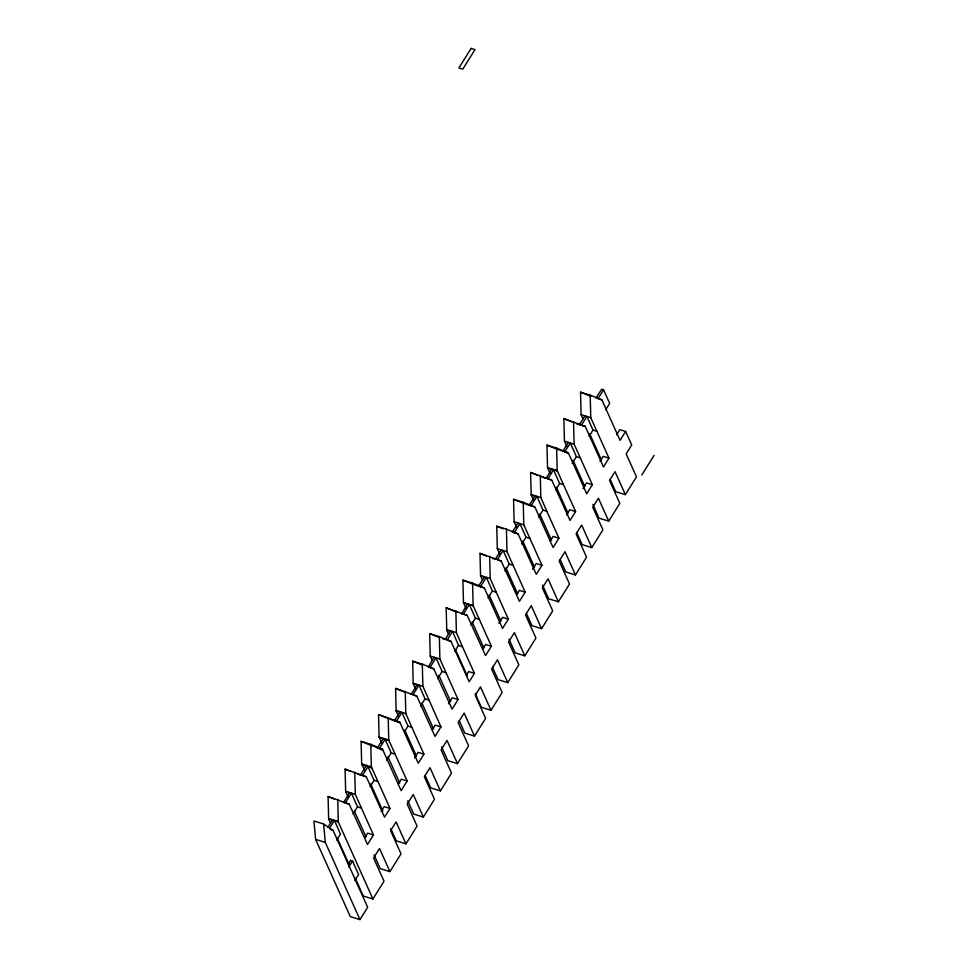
<?xml version="1.0" encoding="UTF-8"?>
<svg xmlns="http://www.w3.org/2000/svg" width="968" height="968" viewBox="0 0 968 968"><rect width="100%" height="100%" fill="white"/><g stroke="black" fill="none" stroke-linecap="round" stroke-linejoin="round"><path stroke-width="1.45" d="M327.849 827.204L332.508 820.198M343.616 802.436L349.521 792.828L345.649 791.63L345.092 769.149L366.279 776.784L384.55 817.161L390.019 808.401L371.337 766.837L370.78 744.356L361.112 741.379L361.669 763.861L364.597 770.359M360.483 774.993L366.025 766.124M377.133 748.349L383.159 738.717M394.266 720.942L400.002 712.085L396.142 710.887L395.585 688.405L416.748 696.04L435.031 736.406L440.972 726.895L422.871 686.251L422.314 664.157L412.646 661.18L413.203 683.662L415.683 689.155M445.159 639.521L450.604 630.809L450.616 631.499L446.756 630.301L446.188 607.819L467.169 615.37L485.537 655.59L491.393 646.237L473.134 605.617L472.578 583.123L462.91 580.147L463.466 602.628L465.983 608.255M461.724 613.724L467.387 603.959M478.494 586.184L484.423 577.037L480.551 575.839L479.995 553.357L501.17 560.98L519.441 601.358L525.188 592.162L506.99 551.663L506.421 529.157L496.753 526.181L497.31 548.662L499.791 554.192M501.194 549.885L495.362 559.202L492.785 558.403M517.989 523.01L512.302 532.11L518.098 533.9L536.296 574.387L541.983 565.288L523.785 524.801L523.228 502.307L513.56 499.319L514.117 521.812L516.585 527.318M529.097 505.236L535.038 496.161L531.178 494.975L530.621 472.493L551.736 480.092L570.031 520.421L575.585 511.54L557.193 470.605L556.636 448.124L546.968 445.147L547.525 467.629L550.175 473.534M551.591 469.25L546.146 478.398L542.286 477.2M562.698 451.487L568.349 442.436M584.962 415.853L579.457 424.662L576.88 423.863L585.216 426.356L603.463 466.939L608.969 458.13L590.77 417.644L590.202 395.162L580.534 392.173L581.102 414.667L582.954 418.793M596.07 398.078L601.624 389.196L603.56 389.789L609.683 403.414L605.714 409.766M329.786 827.797L334.432 820.356L340.446 834.15L336.707 840.127M379.069 748.954L385.095 739.31L391.217 752.935L395.077 754.12M396.202 721.535L401.938 712.363L407.976 726.109L411.848 727.307L423.923 754.169L418.261 763.22L399.869 722.273L378.536 714.578L379.093 737.071L381.755 743.013M480.43 586.777L486.347 577.315L492.385 591.061L496.257 592.259L508.333 619.121L502.501 628.462L484.242 587.842L472.578 583.123M497.298 559.794L503.118 550.477L509.241 564.102L513.113 565.288M514.226 532.702L519.925 523.603L526.048 537.228L529.907 538.426M531.033 505.841L536.962 496.342L542.975 510.124L546.847 511.322L558.923 538.184L553.091 547.513L534.893 507.026L523.228 502.307M581.393 425.254L586.898 416.446L593.021 430.07L596.893 431.268M603.56 389.789L598.006 398.683L601.878 399.869L620.077 440.367L625.63 431.474L619.822 429.695L616.652 434.765M353.042 814.003L357.494 806.864L351.444 793.131L345.322 802.932L343.386 802.339M370.175 786.597L374.084 780.341L367.961 766.716L362.419 775.586L366.279 776.784M386.692 760.158L391.217 752.935M404.442 731.772L407.976 726.109M420.572 705.962L425.025 698.835L418.999 685.066L412.888 694.842L416.748 696.04M437.633 678.665L442.134 671.477L436.036 657.816L429.913 667.593L433.785 668.791L452.08 709.12L458.07 699.537L439.896 659.002L439.339 636.617L429.671 633.641L430.228 656.122L432.091 660.249M454.742 651.307L458.493 645.305L462.547 646.902L474.429 673.365L469.178 681.762L450.955 641.312L439.339 636.617M471.053 625.195L475.445 618.177L469.323 604.552L463.309 614.172L461.373 613.579M488.017 598.067L492.385 591.061M504.933 570.999L509.241 564.102M521.776 544.052L526.048 537.228M538.607 517.13L542.975 510.124M555.68 489.82L559.637 483.468L553.514 469.855L547.864 478.906L551.736 480.092M572.161 463.442L576.408 456.654L570.285 443.029L564.622 452.08L568.494 453.266M589.088 436.362L593.021 430.07M348.347 864.013L350.585 860.431L352.521 861.024L358.596 874.54L354.857 880.517M364.67 837.901L367.646 833.145L373.442 834.936L367.501 844.447L349.194 804.13L328.091 796.531L328.648 819.013L330.499 823.139M381.089 811.62L384.223 806.622L390.019 808.401M398.344 784.019L401.357 779.204L407.153 780.995L401.127 790.638L382.445 749.075L370.78 744.356M414.582 758.041L418.115 752.39L423.923 754.169M432.2 729.86L435.164 725.105L440.972 726.895M448.523 703.736L452.274 697.746L458.07 699.537M466.382 675.18L468.633 671.574L474.429 673.365M482.657 649.129L485.585 644.446L491.393 646.237M498.883 623.174L502.537 617.342L508.333 619.121M516.513 594.969L519.393 590.371L525.188 592.162M532.63 569.184L536.187 563.497L541.983 565.288M550.211 541.064L553.127 536.405L558.923 538.184M566.607 514.819L569.789 509.749L575.585 511.54M583.014 488.586L586.548 482.923L592.343 484.714L586.693 493.765L568.301 452.842L556.636 448.124M600.015 461.385L603.161 456.351L608.969 458.13M348.782 867.001L352.521 861.024M390.794 828.668L396.287 840.865L405.955 843.842L417.063 826.079L407.213 804.154L413.239 794.51L423.367 817.053L434.475 799.278L424.347 776.747L429.998 767.697L440.416 790.88L451.524 773.105L441.106 749.922L447.047 740.423L457.489 763.643L468.597 745.868L458.154 722.648L464.156 713.053L474.514 736.104L485.621 718.329L475.264 695.29L480.503 686.881L491.03 710.282L502.138 692.519L491.623 669.118L497.467 659.765L507.74 682.609L518.848 664.847L508.575 641.99L514.407 632.649L524.825 655.832L535.933 638.057L525.515 614.874L531.263 605.678L541.584 628.655L552.692 610.881L542.37 587.915L548.057 578.816L558.391 601.793L569.499 584.019L559.165 561.041L564.997 551.712L575.452 574.956L586.56 557.181L576.105 533.937L581.659 525.055L591.799 547.61L602.907 529.847L592.767 507.28L598.43 498.242L608.715 521.135L619.822 503.36L609.538 480.467L615.043 471.658L625.376 494.648L636.484 476.873L626.151 453.883L631.705 445.002L625.63 431.474M374.084 854.889L380.255 868.635L389.923 871.611L401.03 853.849L390.624 830.677L396.094 821.929L405.955 843.842M332.871 830.229L323.602 823.962L313.934 820.973L315.604 839.401L350.307 916.623L359.975 919.6L367.659 907.306L333.053 830.302L330.294 829.431M355.22 878.145L363.254 896.017L372.922 898.994L384.03 881.219L373.575 857.963L379.516 848.452L389.923 871.611M641.845 474.986L654.065 455.444M581.102 414.667L590.77 417.644M566.958 446.732L564.441 441.154L563.884 418.66L585.216 426.356M582.675 425.654L585.265 426.452M564.441 441.154L574.157 444.227M560.012 450.289L568.301 452.842M576.408 456.654L580.268 457.84M547.525 467.629L557.193 470.605M547.719 468.064L557.386 471.041M625.376 494.648L615.708 491.671L610.142 479.293M559.637 483.468L563.509 484.666M531.166 494.551L540.834 497.528L546.847 511.322M608.715 521.135L599.047 518.146L592.876 504.413M526.604 504.461L534.893 507.026M514.117 521.812L523.785 524.801M591.799 547.61L582.131 544.633L576.601 532.327M497.31 548.662L506.99 551.663M575.452 574.956L565.784 571.979L560.218 559.601M498.593 560.194L501.17 560.98M480.551 575.524L490.219 578.513L496.257 592.259M558.391 601.793L548.723 598.817L542.54 585.059M474.574 584.866L484.303 587.975M463.466 602.628L473.134 605.617M463.527 602.761L473.195 605.75M541.584 628.655L531.916 625.667L526.362 613.301M464.592 614.571L467.169 615.37M475.445 618.177L479.317 619.363M446.732 629.624L456.4 632.6L462.547 646.902M524.825 655.832L515.158 652.843L508.986 639.098M442.582 638.723L445.207 639.545M450.955 641.312L447.095 640.114L452.54 631.414L458.675 645.716M430.228 656.026L439.896 659.002M507.74 682.609L498.072 679.633L492.518 667.279M442.134 671.477L445.994 672.663M413.203 683.275L422.871 686.251M413.203 683.662L417.075 684.848L411.11 694.31M491.03 710.282L481.362 707.305L475.179 693.56M425.025 698.835L428.897 700.033M396.13 710.585L405.798 713.561L411.848 727.307M474.514 736.104L464.846 733.127L459.28 720.749M390.201 719.297L399.869 722.273M397.485 721.934L400.062 722.733M379.093 737.071L388.761 740.048L407.153 780.995M379.287 737.519L388.954 740.496M457.489 763.643L447.821 760.666L441.638 746.909M374.168 746.522L382.445 749.075M380.351 749.353L382.929 750.139M361.669 763.861L371.337 766.837M362.153 764.938L371.821 767.914M440.416 790.88L430.748 787.891L425.182 775.525M358.051 774.255L360.628 775.053M374.084 780.341L377.944 781.539M345.649 791.352L355.316 794.329L373.442 834.936M423.367 817.053L413.699 814.076L407.734 800.814M346.604 803.331L349.194 804.13M357.494 806.864L361.366 808.062M328.636 818.565L338.304 821.542M328.648 819.013L338.316 821.989L372.922 898.994M315.604 839.401L325.272 842.378L359.975 919.6M352.642 861.29L350.585 860.431M590.202 395.162L601.878 399.869M580.534 392.173L590.904 396.372M563.884 418.66L571.664 421.806M546.968 445.147L558.633 449.854M530.621 472.493L536.974 475.058M513.56 499.319L525.225 504.038M506.421 529.157L518.086 533.876M496.753 526.181L503.239 528.806M479.995 553.357L486.384 555.947M462.91 580.147L473.279 584.333M446.188 607.819L457.501 612.393M429.671 633.641L438.71 637.283M422.314 664.157L433.785 668.791M428.183 667.085L434.1 657.308M412.646 661.18L421.564 664.774M395.585 688.405L405.81 692.543M378.536 714.578L386.305 717.724M361.112 741.379L372.777 746.086M345.092 769.149L350.21 771.218M328.091 796.531L334.444 799.096M589.754 433.918L601.491 460.042M592.343 484.714L574.109 444.13L573.552 421.637M573.129 460.466L584.854 486.565M556.322 487.206L567.998 513.185M531.178 494.975L533.646 500.468M539.829 514.226L551.566 540.35M522.768 541.064L534.505 567.188M505.974 567.938L517.711 594.049M480.551 575.839L482.403 579.965M489.203 595.09L500.952 621.226M472.154 621.988L483.879 648.064M446.756 630.301L448.607 634.427M455.408 649.552L467.145 675.676M438.879 675.374L450.628 701.497M421.866 702.913L433.603 729.037M396.142 710.887L398.61 716.393M404.793 730.138L416.53 756.274M387.938 756.746L399.663 782.846M370.684 783.923L382.88 811.039M345.649 791.63L348.129 797.136M354.3 810.881L366.049 837.005M337.3 838.264L349.037 864.388M323.602 823.962L325.272 842.378M540.289 475.469L540.834 497.528M489.663 556.334L490.219 578.513M455.855 610.796L456.4 632.6M405.253 691.382L405.798 713.561M388.204 717.566L388.761 740.048M354.76 772.125L355.316 794.329M337.759 799.507L338.316 821.989M471.138 48.4L458.917 67.954L462.789 69.139L475.01 49.586L471.138 48.4"/></g></svg>
